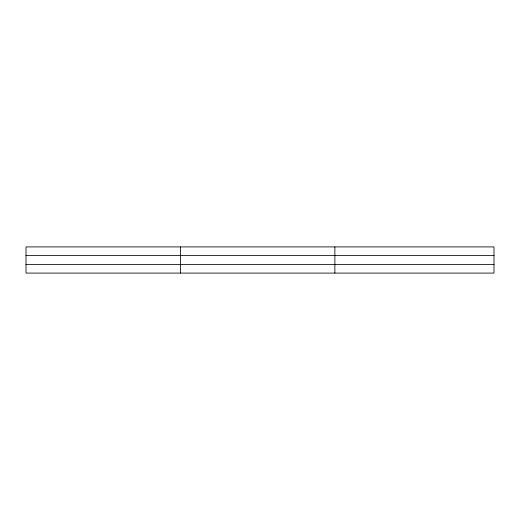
<?xml version="1.0" encoding="UTF-8"?>
<svg xmlns="http://www.w3.org/2000/svg" width="520" height="520" viewBox="0 0 520 520"><rect width="100%" height="100%" fill="white"/><g stroke="black" fill="none" stroke-linecap="round" stroke-linejoin="round"><path stroke-width="0.78" d="M180.44 246.909L180.44 273.091M334.88 246.909L334.88 273.091M494 264.453L494 273.091L26 273.091L26 246.909L494 246.909L494 264.453L26 264.453M26 255.547L494 255.547"/></g></svg>
